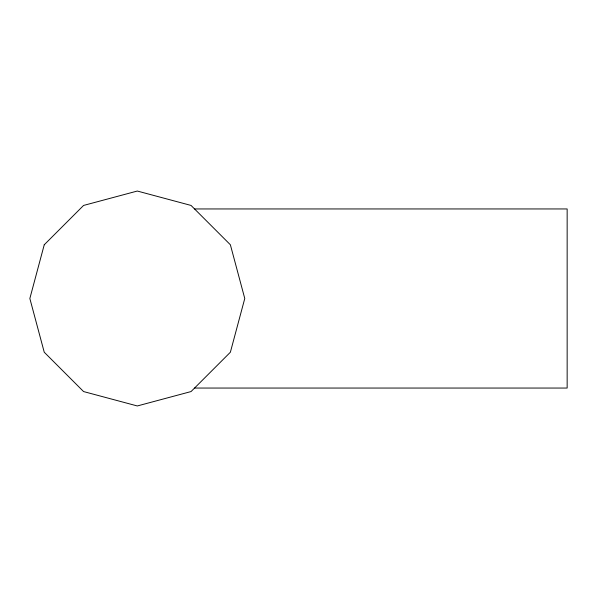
<?xml version="1.0" encoding="UTF-8"?>
<svg xmlns="http://www.w3.org/2000/svg" width="597" height="597" viewBox="0 0 597 597"><rect width="100%" height="100%" fill="white"/><g stroke="black" fill="none" stroke-linecap="round" stroke-linejoin="round"><path stroke-width="0.9" d="M194.555 208.95L567.15 208.95L567.15 388.05L194.555 388.05M44.245 244.77L29.85 298.5L44.245 352.23L83.58 391.565L137.31 405.96L191.04 391.565L230.375 352.23L244.77 298.5L230.375 244.77L191.04 205.435L137.31 191.04L83.58 205.435L44.245 244.77"/></g></svg>
